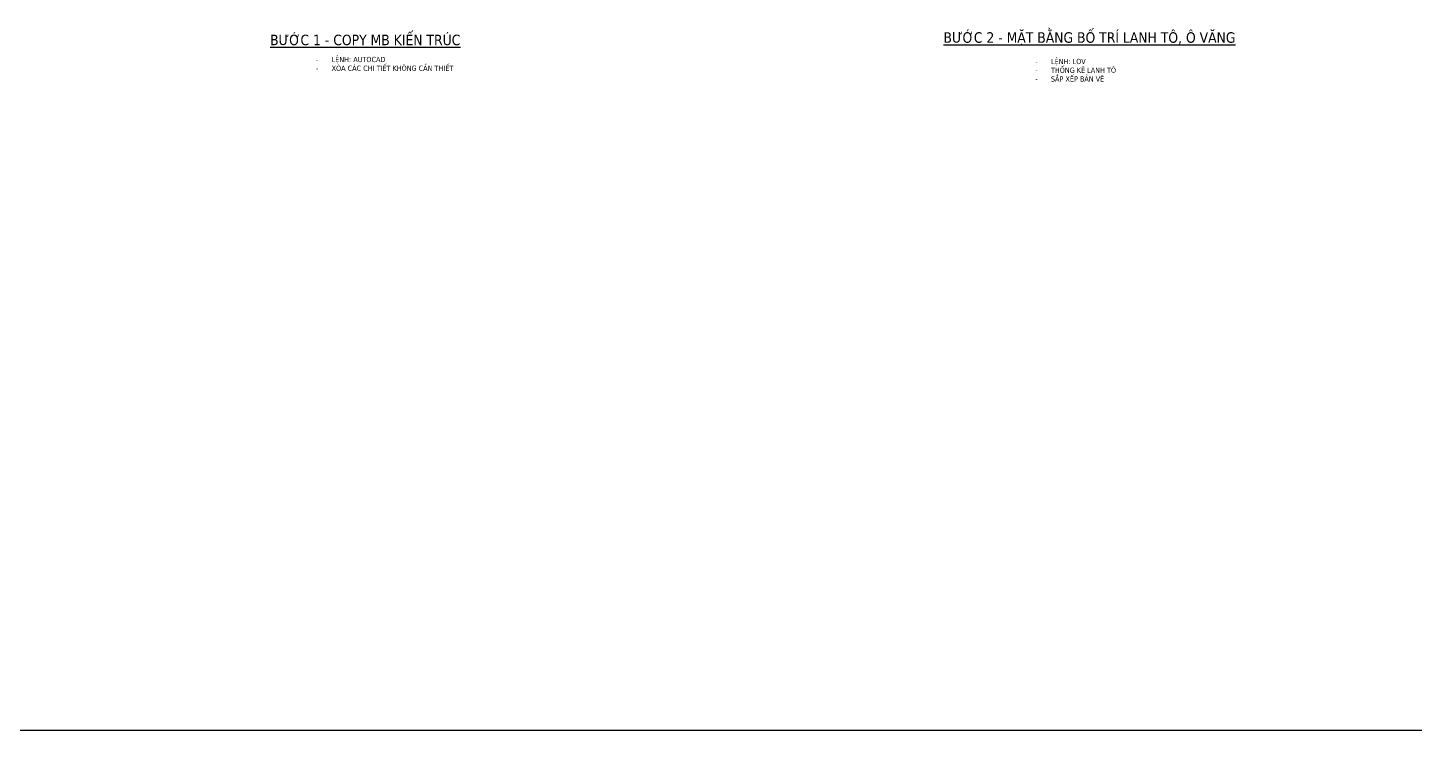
# Model space of a CAD drawing. Header units: inches. Extents: x 442278 to 842836, y -356313 to 59457.
# Drawn here: x 551625 to 646777, y -356313 to -308091 of the extents above; entities that cross this region are included whole.
import ezdxf

# ---------------------------------------------------------------- set-up
doc = ezdxf.new("R2010")
doc.units = ezdxf.units.IN
doc.header["$LTSCALE"] = 250
doc.header["$MEASUREMENT"] = 0
doc.layers.add('LA.TEXT', color=60, linetype='Continuous')
doc.layers.add('XDIT-MANH', color=252, linetype='Continuous')
doc.styles.add('AVANTH', font='')
doc.styles.get('AVANTH').set_extended_font_data('.VnAvantH')

msp = doc.modelspace()

# ---------------------------------------------------------------- linework, layer by layer
at = {"layer": 'XDIT-MANH'}
msp.add_line((442277.6, -356313.42), (842836.09, -356313.42), dxfattribs=at)

# ---------------------------------------------------------------- texts
at = {"layer": 'LA.TEXT', "attachment_point": 7, "style": 'AVANTH'}
for s, insert, char_height, width in [('{\\fTahoma|b0|i0|c0|p34;\\LBƯỚC 1 - COPY MB KIẾN TRÚC}', (568255.46, -309302.82), 720, 28328.2717), ('{\\fTahoma|b0|i0|c0|p34;\\LBƯỚC 2 - MẶT BẰNG BỐ TRÍ LANH TÔ, Ô VĂNG}', (614466.27, -309302.82), 720, 28328.2717), ('\\pi-1080,l1440,t1440;{\\fTahoma|b0|i0|c0|p34;-^ILỆNH: AUTOCAD\\P-^IXÓA CÁC CHI TIẾT KHÔNG CẦN THIẾT}', (571039.19, -311058.1), 360, 14164.1358), ('\\pi-1080,l1440,t1440;{\\fTahoma|b0|i0|c0|p34;-^ILỆNH: LOV\\P-^ITHỐNG KÊ LANH TÔ\\P-^ISẮP XẾP BẢN VẼ}', (620402.94, -311794.88), 360, 14164.1358)]:
    msp.add_mtext(s, dxfattribs=dict(at, insert=insert, char_height=char_height, width=width))

doc.saveas('drawing.dxf')
